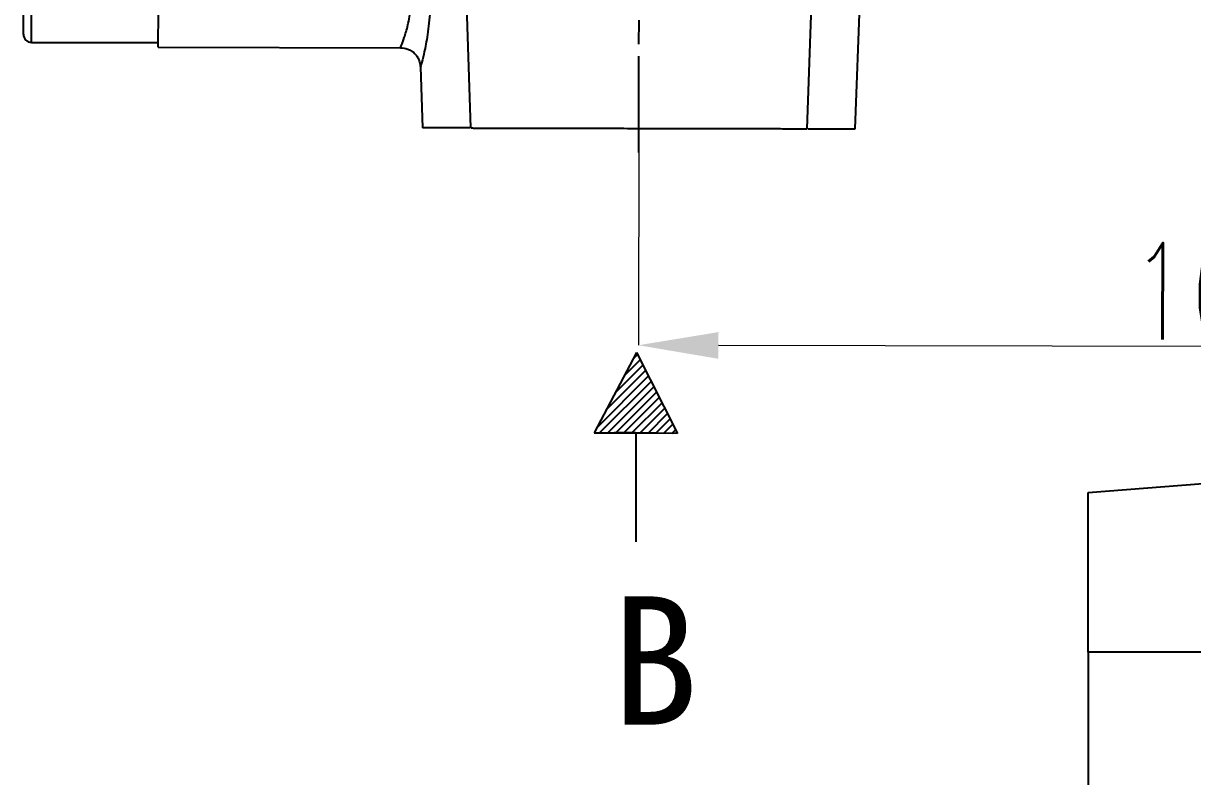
# Model space of a CAD drawing. Header units: millimetres. Extents: x 2278 to 4715, y 679 to 2402.
# Drawn here: x 2766.8 to 2912.8, y 1902.7 to 1996.6 of the extents above; entities that cross this region are included whole.
import ezdxf

# ---------------------------------------------------------------- set-up
doc = ezdxf.new("R2010")
doc.units = ezdxf.units.MM
doc.linetypes.add('AM_ISO08W050', pattern=[18, 12, -1.5, 3, -1.5])
for name, color, linetype, lineweight in [('AM_5', 3, 'Continuous', 25), ('AM_7', 4, 'AM_ISO08W050', 25), ('文字', 7, 'Continuous', 13)]:
    doc.layers.add(name, color=color, linetype=linetype, lineweight=lineweight)
doc.layers.add('layer 1', color=7, linetype='Continuous')
doc.styles.add('SLDTEXTSTYLE1', font='txt.shx', dxfattribs={"width": 0.7, "bigfont": 'gbcbig.shx'})
doc.styles.add('STYLE1', font='txt.shx', dxfattribs={"width": 0.8, "height": 3, "bigfont": 'hzdx.shx'})
doc.dimstyles.new('SLDDIMSTYLE12$0', dxfattribs={"dimtxt": 12, "dimasz": 10, "dimexe": 0, "dimexo": 0.0625, "dimgap": 0.875, "dimtad": 1, "dimdec": 1, "dimlfac": 1.8, "dimrnd": 1e-09, "dimzin": 12, "dimdsep": 46, "dimtxsty": 'SLDTEXTSTYLE1', "dimcen": 0.09, "dimdle": 8.16, "dimclrd": 3, "dimclre": 3, "dimadec": 0, "dimazin": 3, "dimtfac": 1, "dimtdec": 1, "dimtofl": 0, "dimtmove": 0, "dimatfit": 3, "dimfxl": 0, "dimfrac": 2, "dimtolj": 1, "dimlwd": 5, "dimlwe": 5, "dimarcsym": 0})

# ---------------------------------------------------------------- blocks, each defined once
blk = doc.blocks.new('*D61')
at = {"layer": 'AM_5', "color": 3, "linetype": 'Continuous', "lineweight": 5, "transparency": 16777216}
for p, q in [((2843.63, 1983.46), (2843.58, 1956.47)), ((2992.44, 1956.15), (2853.58, 1956.45))]:
    blk.add_line(p, q, dxfattribs=at)
at = {"layer": 'AM_5', "color": 3, "lineweight": 5, "transparency": 16777216}
blk.add_line((3002.36, 1918.25), (3002.44, 1956.13), dxfattribs=at)
at = {"layer": 'AM_5', "color": 3, "transparency": 16777216}
for points in [[(2853.58, 1958.11), (2853.57, 1954.78), (2843.58, 1956.47)], [(2992.45, 1957.82), (2992.44, 1954.48), (3002.44, 1956.13)]]:
    blk.add_solid(points, dxfattribs=at)
at = {"layer": 'Defpoints', "color": 0, "transparency": 16777216}
for p in [(2843.63, 1983.53), (2843.58, 1956.47), (3002.36, 1918.19)]:
    blk.add_point(p, dxfattribs=at)
at = {"layer": 'AM_5', "color": 0, "transparency": 16777216, "insert": (2915.87, 1963.19), "char_height": 12, "attachment_point": 5, "rotation": 359.8775, "style": 'SLDTEXTSTYLE1'}
blk.add_mtext('\\A1;160', dxfattribs=at)

msp = doc.modelspace()

# ---------------------------------------------------------------- hatches: boundary and pattern name
at = {"layer": 'layer 1'}
h = msp.add_hatch(dxfattribs=at)
h.set_pattern_fill('ANSI31', color=256, scale=0.225)
h.set_pattern_definition([(45, (-4274.3373, 3155.1382), (-0.50513941, 0.50513941), [])])
h.paths.add_polyline_path([(2843.334, 1955.574), (2838.055, 1945.539), (2843.266, 1945.539), (2848.477, 1945.468)])

# ---------------------------------------------------------------- linework, layer by layer
at = {"color": 7, "linetype": 'Continuous', "lineweight": 25}
for p, q in [((2821.051, 2031.842), (2822.633, 1983.571)), ((2864.633, 1983.481), (2866.418, 2031.646)), ((2870.633, 1983.469), (2871.377, 2003.537)), ((2767.813, 1994.253), (2767.823, 1998.921)), ((2767.813, 1994.253), (2783.656, 1994.219)), ((2783.655, 1993.654), (2813.891, 1993.59)), ((2816.383, 1991.208), (2816.633, 1983.584)), ((2899.738, 1918.181), (2899.738, 1896.181)), ((3109.738, 1918.181), (2899.738, 1918.181))]:
    msp.add_line(p, q, dxfattribs=at)
at = {"linetype": 'ByBlock'}
for p, q in [((2899.738, 1938.105), (2941.046, 1941.318)), ((2899.738, 1918.181), (2899.738, 1938.105))]:
    msp.add_line(p, q, dxfattribs=at)
at = {"color": 7, "linetype": 'Continuous', "lineweight": 25}
for centre, radius, start, end in [((2964.847, 2083.471), 91.48, 180, 290.22656), ((2964.847, 2083.471), 91.441, 188.79238, 262.46584), ((2964.847, 2083.471), 90.976, 188.79238, 262.46584), ((2767.815, 1995.253), 1, 179.87751, 269.87751)]:
    msp.add_arc(centre, radius, start, end, dxfattribs=at)
for points in [[(2964.847, 1989.731), (2961.78, 1989.818), (2955.644, 1989.992), (2946.53, 1991.395), (2937.592, 1993.62), (2928.917, 1996.728), (2920.587, 2000.667), (2912.684, 2005.404), (2905.283, 2010.893), (2898.456, 2017.081), (2892.268, 2023.908), (2886.78, 2031.308), (2882.042, 2039.212), (2878.104, 2047.541), (2874.996, 2056.216), (2872.771, 2065.154), (2871.368, 2074.269), (2871.194, 2080.404), (2871.107, 2083.472)], [(2954.058, 1985.798), (2950.406, 1986.322), (2943.103, 1987.37), (2932.46, 1990.49), (2922.217, 1994.698), (2912.516, 2000.053), (2903.477, 2006.458), (2895.215, 2013.839), (2887.833, 2022.101), (2881.429, 2031.14), (2876.073, 2040.841), (2871.865, 2051.084), (2868.746, 2061.727), (2867.698, 2069.03), (2867.174, 2072.682)], [(2947.515, 1986.001), (2944.221, 1986.687), (2937.632, 1988.06), (2928.08, 1991.38), (2918.897, 1995.584), (2910.194, 2000.72), (2902.057, 2006.709), (2894.573, 2013.497), (2887.817, 2021.01), (2881.863, 2029.173), (2876.764, 2037.897), (2872.6, 2047.099), (2869.32, 2056.665), (2867.975, 2063.259), (2867.303, 2066.557)], [(2947.819, 1986.052), (2944.905, 1986.64), (2939.078, 1987.815), (2930.583, 1990.568), (2922.354, 1994.015), (2914.483, 1998.216), (2906.983, 2003.061), (2902.39, 2006.835), (2900.093, 2008.722)], [(2783.655, 1993.654), (2783.655, 1993.722), (2783.655, 1993.857), (2783.657, 1994.926), (2783.661, 1996.504), (2783.664, 1997.894), (2783.665, 1998.59)]]:
    msp.add_open_spline(points, degree=3, dxfattribs=at)
for points, knots in [([(2766.815, 1995.255), (2766.815, 1995.308), (2766.816, 1995.415), (2766.818, 1996.285), (2766.82, 1997.586), (2766.823, 1998.721), (2766.824, 1999.275)], [0, 0, 0, 0, 0.244178, 0.5, 0.755822, 1, 1, 1, 1]), ([(2813.891, 1993.59), (2813.918, 1993.653), (2813.971, 1993.78), (2814.35, 1994.798), (2814.842, 1996.351), (2815.067, 1997.791), (2815.182, 1998.522)], [0, 0, 0, 0, 0.2379914, 0.4818785, 0.7367294, 1, 1, 1, 1]), ([(2817.553, 1997.749), (2817.448, 1996.759), (2817.245, 1994.837), (2816.788, 1992.723), (2816.447, 1991.393), (2816.411, 1991.267), (2816.394, 1991.208)], [0, 0, 0, 0, 0.2781733, 0.5397402, 0.7842945, 1, 1, 1, 1]), ([(2813.87, 1993.59), (2814.182, 1993.559), (2814.661, 1993.512), (2815.24, 1993.21), (2815.64, 1992.897), (2815.965, 1992.506), (2816.284, 1991.937), (2816.345, 1991.459), (2816.385, 1991.149)], [0, 0, 0, 0, 0.2397244, 0.3685508, 0.5000393, 0.631522, 0.7603319, 1, 1, 1, 1]), ([(2822.546, 1983.571), (2822.506, 1983.571), (2821.441, 1983.574), (2819.875, 1983.577), (2818.003, 1983.581), (2816.854, 1983.583), (2816.707, 1983.584), (2816.633, 1983.584)], [0, 0, 0, 0, 0.0094252, 0.2570689, 0.5047126, 0.7523563, 1, 1, 1, 1]), ([(2822.679, 1983.571), (2822.705, 1983.571), (2822.762, 1983.571), (2823.646, 1983.569), (2825.142, 1983.565), (2827.241, 1983.561), (2829.851, 1983.555), (2832.897, 1983.549), (2836.282, 1983.542), (2839.899, 1983.534), (2842.388, 1983.528), (2843.633, 1983.526)], [0, 0, 0, 0, 0.0943349, 0.2075431, 0.3207512, 0.4339593, 0.5471675, 0.6603756, 0.7735837, 0.8867919, 1, 1, 1, 1]), ([(2843.633, 1983.526), (2844.878, 1983.523), (2847.368, 1983.518), (2850.984, 1983.51), (2854.369, 1983.503), (2857.415, 1983.496), (2860.026, 1983.491), (2862.124, 1983.486), (2863.621, 1983.483), (2864.504, 1983.481), (2864.561, 1983.481), (2864.587, 1983.481)], [0, 0, 0, 0, 0.1132081, 0.2264163, 0.3396244, 0.4528325, 0.5660407, 0.6792488, 0.792457, 0.9056651, 1, 1, 1, 1]), ([(2864.721, 1983.481), (2864.76, 1983.481), (2865.826, 1983.479), (2867.392, 1983.475), (2869.264, 1983.471), (2870.413, 1983.469), (2870.56, 1983.469), (2870.633, 1983.469)], [0, 0, 0, 0, 0.0094252, 0.2570689, 0.5047126, 0.7523563, 1, 1, 1, 1])]:
    msp.add_open_spline(points, degree=3, knots=knots, dxfattribs=at)
at = {"layer": 'AM_7'}
msp.add_line((2843.627, 1980.526), (2843.853, 2086.526), dxfattribs=at)
at = {"layer": 'layer 1'}
for p, q in [((2843.334, 1955.574), (2838.055, 1945.539)), ((2843.334, 1955.574), (2848.477, 1945.468)), ((2838.055, 1945.539), (2845.914, 1945.539)), ((2848.477, 1945.468), (2840.618, 1945.575)), ((2843.266, 1945.539), (2843.266, 1931.943))]:
    msp.add_line(p, q, dxfattribs=at)

# ---------------------------------------------------------------- texts
at = {"layer": '文字', "insert": (2845.625, 1917.141), "char_height": 16, "width": 240, "attachment_point": 5, "style": 'STYLE1'}
msp.add_mtext('\\pt176;{\\fSimSun|b0|i0|c134|p2;\\W1;B}', dxfattribs=at)

# ---------------------------------------------------------------- dimensions: what is measured, and where the dimension line sits
at = {"layer": 'AM_5'}
dim = msp.add_linear_dim(base=(2843.575, 1956.469), p1=(3002.361, 1918.186), p2=(2843.633, 1983.526), angle=179.87749, text='160', dimstyle='SLDDIMSTYLE12$0', override={"dimlfac": 1}, dxfattribs=at)
dim.commit()
dim.dimension.update_dxf_attribs({"geometry": '*D61', "text_midpoint": (2915.857, 1956.315), "dimtype": 160})

doc.saveas('drawing.dxf')
